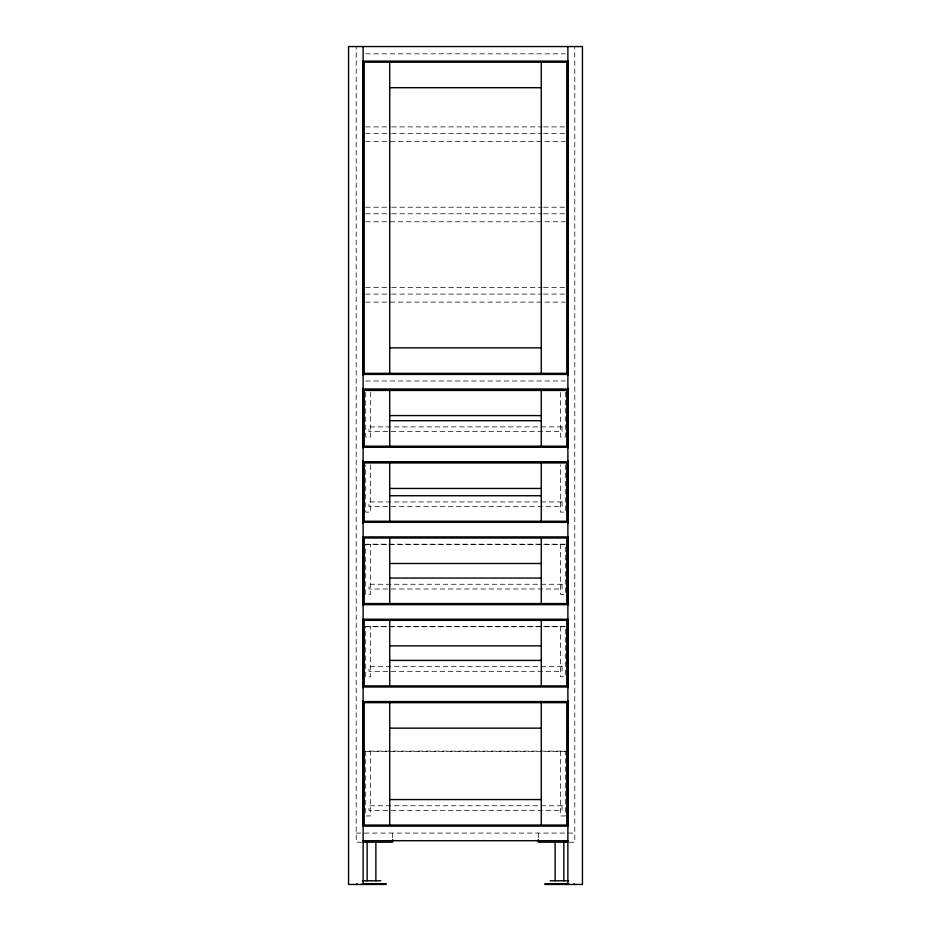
<?xml version="1.0" encoding="UTF-8"?>
<svg xmlns="http://www.w3.org/2000/svg" width="931" height="931" viewBox="0 0 931 931"><rect width="100%" height="100%" fill="white"/><g stroke="black" fill="none" stroke-linecap="round" stroke-linejoin="round"><path stroke-width="0.7" stroke-dasharray="4.66 3.49" d="M365.662 53.835L565.338 53.835M365.662 126.884L390.264 126.884M391.707 126.884L542.191 126.884M543.634 126.884L565.338 126.884M365.662 133.436L390.264 133.436M391.707 133.436L542.191 133.436M543.634 133.436L565.338 133.436M365.662 141.454L565.338 141.454M365.662 207.206L390.264 207.206M391.707 207.206L542.191 207.206M543.634 207.206L565.338 207.206M365.662 213.769L390.264 213.769M391.707 213.769L542.191 213.769M543.634 213.769L565.338 213.769M365.662 221.776L565.338 221.776M365.662 287.539L390.264 287.539M391.707 287.539L542.191 287.539M543.634 287.539L565.338 287.539M365.662 294.091L390.264 294.091M391.707 294.091L542.191 294.091M543.634 294.091L565.338 294.091M365.662 302.11L565.338 302.11M365.662 380.977L565.338 380.977M365.685 544.414L565.315 544.414M365.685 626.738L565.315 626.738M365.685 751.329L565.315 751.329M356.212 833.082L574.788 833.082M361.81 842.194L356.212 842.194L356.212 46.55M569.19 842.194L574.788 842.194L574.788 46.55M565.315 392.126L565.315 437.081L560.578 437.081L560.578 392.126M565.315 464.941L565.315 512.131L560.578 512.131L560.578 464.918M560.578 544.193L560.578 594.467L565.315 594.467L565.315 544.193L365.685 544.193L365.685 594.467L370.422 594.467L370.422 544.193M560.578 626.528L560.578 676.802L565.315 676.802L565.315 626.528L365.685 626.528L365.685 676.802L370.422 676.802L370.422 626.528M560.578 751.119L560.578 815.963L565.315 815.963L565.315 751.119L365.685 751.119L365.685 815.963L370.422 815.963L370.422 751.119M538.362 833.082L538.362 839.587M392.638 833.082L392.638 839.587M370.422 392.126L370.422 437.081L365.685 437.081L365.685 392.126M370.422 464.918L370.422 512.131L365.685 512.131L365.685 464.941M562.045 426.887L368.955 426.887L368.955 431.623L562.045 431.623L562.045 426.887M562.045 501.925L368.955 501.925L368.955 506.662L562.045 506.662L562.045 501.925M562.045 584.261L368.955 584.261L368.955 588.997L562.045 588.997L562.045 584.261M562.045 666.596L368.955 666.596L368.955 671.332L562.045 671.332L562.045 666.596M562.045 805.757L368.955 805.757L368.955 810.494L562.045 810.494L562.045 805.757"/><path stroke-width="1.4" d="M363.125 61.12L567.875 61.12M389.728 87.712L541.272 87.712M389.728 347.833L541.272 347.833M362.764 374.425L568.236 374.425M363.125 388.995L567.875 388.995M365.685 390.45L565.315 390.45M389.728 415.587L541.272 415.587M389.728 420.696L541.272 420.696M363.125 447.287L567.875 447.287M363.125 461.857L567.875 461.857M389.728 488.449L541.272 488.449M389.728 495.734L541.272 495.734M363.125 522.326L567.875 522.326M363.125 536.908L567.875 536.908M389.728 563.499L541.272 563.499M389.728 578.07L541.272 578.07M363.125 604.661L567.875 604.661M363.125 619.231L567.875 619.231M389.728 645.835L541.272 645.835M389.728 660.405L541.272 660.405M363.125 686.997L567.875 686.997M363.125 701.567L567.875 701.567M389.728 728.158L541.272 728.158M389.728 799.566L541.272 799.566M363.125 826.158L567.875 826.158M363.125 840.728L567.875 840.728M363.218 842.194L392.638 842.194L392.638 839.587M567.782 842.194L538.362 842.194L538.362 839.587M362.508 880.807L380.837 880.807M550.163 880.807L568.492 880.807M362.217 883.752L386.086 883.752M544.914 883.752L568.783 883.752M386.086 884.45L348.555 884.45L348.555 46.55L582.445 46.55L582.445 884.45L544.914 884.45M574.066 883.752L574.066 884.45M568.236 61.085L568.236 375.123M568.236 388.204L568.236 447.811M568.236 460.903L568.236 523.408M568.236 536.5L568.236 604.824M568.236 619.371L568.236 687.695M568.236 700.787L568.236 825.809M567.875 46.55L567.875 884.45M565.315 461.857L365.685 461.857M563.86 842.194L563.86 880.807M555.12 842.194L555.12 880.807M541.272 62.214L541.272 373.331M541.272 390.089L541.272 446.193M541.272 462.951L541.272 521.244M541.272 538.002L541.272 603.567M541.272 620.325L541.272 685.903M541.272 702.661L541.272 825.064M389.728 62.214L389.728 373.331M389.728 390.089L389.728 446.193M389.728 462.951L389.728 521.244M389.728 538.002L389.728 603.567M389.728 620.325L389.728 685.903M389.728 702.661L389.728 825.064M375.88 842.194L375.88 880.807M367.14 842.194L367.14 880.807M363.125 46.55L363.125 884.45M362.764 61.085L362.764 375.123M362.764 388.204L362.764 447.811M362.764 460.903L362.764 523.408M362.764 536.5L362.764 604.824M362.764 619.371L362.764 687.695M362.764 700.787L362.764 825.809M356.934 883.752L356.934 884.45M566.781 62.214L364.219 62.214L364.219 373.331L566.781 373.331L566.781 62.214M566.781 390.089L364.219 390.089L364.219 446.193L566.781 446.193L566.781 390.089M566.781 462.951L364.219 462.951L364.219 521.244L566.781 521.244L566.781 462.951M566.781 538.002L364.219 538.002L364.219 603.567L566.781 603.567L566.781 538.002M566.781 620.325L364.219 620.325L364.219 685.903L566.781 685.903L566.781 620.325M566.781 702.661L364.219 702.661L364.219 825.064L566.781 825.064L566.781 702.661"/></g></svg>
